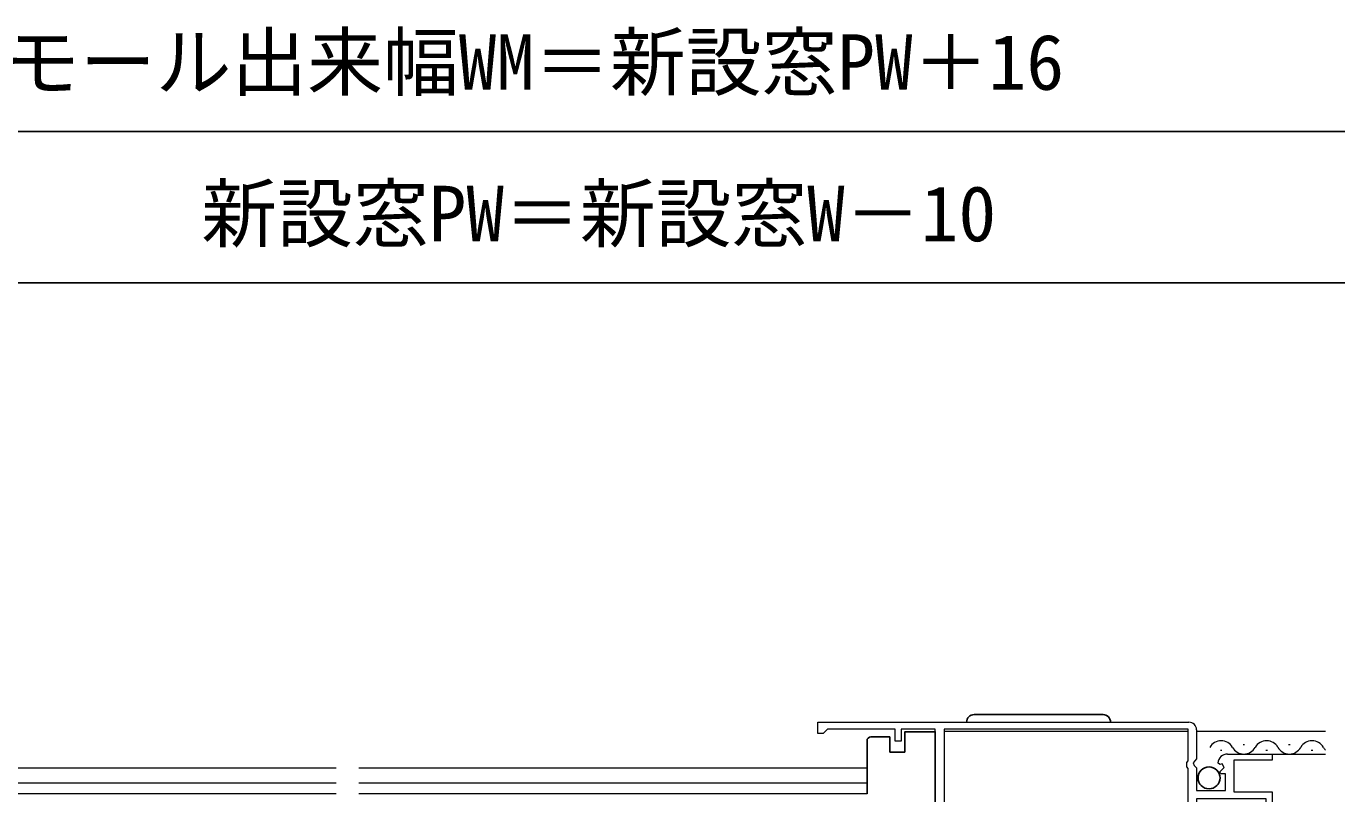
# Model space of a CAD drawing. Units: millimetres, scale not verified. Extents: x -525 to 525, y -783 to 779.
# Drawn here: x -76.5 to 96.5, y -428.3 to -326.9 of the extents above; entities that cross this region are included whole.
import ezdxf
from ezdxf.enums import TextEntityAlignment as Align

# ---------------------------------------------------------------- set-up
doc = ezdxf.new("R2010")
doc.units = ezdxf.units.MM
doc.header["$LTSCALE"] = 4
doc.layers.add('0-2_YKK_11', color=7, linetype='Continuous', lineweight=18)
doc.layers.add('0-4_YKK_12', color=2, linetype='Continuous', lineweight=18)
doc.layers.add('0-5_YKK_13', color=4, linetype='Continuous')
doc.layers.add('0-7_YKK_D', color=6, linetype='Continuous')
doc.styles.add('ＭＳ ゴシック', font='')
doc.styles.get('ＭＳ ゴシック').set_extended_font_data('MS Gothic')

msp = doc.modelspace()

# ---------------------------------------------------------------- linework, layer by layer
at = {"layer": '0-2_YKK_11'}
msp.add_line((28.035, -418.8), (77.035, -418.8), dxfattribs=at)
for points in [[(28.939, -431.829), (29.133, -431.9), (33.235, -431.9), (33.235, -429.9), (39.035, -429.9), (39.035, -431.9), (43.532, -431.9), (43.532, -419.7), (39.035, -419.7), (39.035, -421.3), (38.235, -421.3), (38.235, -419.7), (29.335, -419.7), (29.035, -420), (28.735, -420.3), (28.035, -420.3), (28.035, -418.8)], [(78.035, -419.8), (78.035, -423.631), (77.582, -424.171), (77.735, -424.5), (78.035, -424.8), (78.035, -427.8), (81.835, -427.8), (81.835, -425.6), (81.218, -425.6), (81.111, -425.341), (81.676, -424.776), (81.406, -424.308), (81.087, -424.393), (80.836, -424.182)], [(82.13, -423), (88.035, -423), (88.035, -423.8), (82.935, -423.8), (82.935, -428), (88.035, -428), (88.035, -432.8), (87.235, -432.8), (87.235, -428.9), (78.035, -428.9), (78.035, -431.8)]]:
    msp.add_lwpolyline(points, dxfattribs=at)
msp.add_lwpolyline([(44.732, -431.9), (76.935, -431.9), (76.935, -424.9), (76.735, -424.7), (76.735, -424.1), (76.935, -423.9), (76.935, -419.7), (44.732, -419.7)], close=True, dxfattribs=at)
for centre, radius, start, end in [((77.035, -419.8), 1, 0.00001, 89.99999), ((82.13, -424.3), 1.3, 89.99998, 174.7841)]:
    msp.add_arc(centre, radius, start, end, dxfattribs=at)
at = {"layer": '0-4_YKK_12'}
for p, q in [((44.735, -420), (76.935, -420)), ((78.035, -420), (95.047, -420)), ((84.182, -421.74), (84.382, -421.74)), ((90.182, -421.74), (90.382, -421.74)), ((81.182, -422.5), (81.382, -422.5)), ((87.182, -422.5), (87.382, -422.5)), ((87.635, -423), (95.047, -423)), ((93.182, -422.5), (93.382, -422.5)), ((-125.465, -424.8), (-35.556, -424.8)), ((-32.556, -424.8), (34.532, -424.8)), ((-112.965, -426.8), (-35.556, -426.8)), ((-32.556, -426.8), (34.532, -426.8)), ((-103.265, -428.2), (-35.556, -428.2)), ((-32.556, -428.2), (34.532, -428.2))]:
    msp.add_line(p, q, dxfattribs=at)
for centre, start, end in [((81.282, -422.958), 29.19937, 150.80063), ((84.282, -421.282), 209.19064, 330.80936), ((87.282, -422.958), 29.19937, 150.80063), ((90.282, -421.282), 209.19064, 330.80936), ((93.282, -422.958), 29.19937, 150.80063), ((96.282, -421.282), 209.19064, 224.05941)]:
    msp.add_arc(centre, 1.718, start, end, dxfattribs=at)
at = {"layer": '0-5_YKK_13'}
for p, q in [((65.685, -417.8), (48.685, -417.8)), ((35.032, -420.75), (37.532, -420.75)), ((37.532, -420.75), (37.532, -422.75)), ((37.532, -422.75), (39.532, -422.75)), ((34.532, -428.25), (34.532, -427.75))]:
    msp.add_line(p, q, dxfattribs=at)
for points in [[(39.532, -422.75), (39.532, -420.05), (43.532, -420.05), (43.532, -431.45)], [(34.532, -427.75), (34.532, -421.75), (34.532, -421.25)]]:
    msp.add_lwpolyline(points, dxfattribs=at)
msp.add_circle((79.683, -426.15), 1.45, dxfattribs=at)
for centre, radius, start, end in [((48.685, -418.8), 1, 90, 180), ((65.685, -418.8), 1, 0, 90), ((35.032, -421.25), 0.5, 90, 179.99999)]:
    msp.add_arc(centre, radius, start, end, dxfattribs=at)
at = {"layer": '0-7_YKK_D'}
for p, q in [((-114.965, -340.8), (170.035, -340.8)), ((-117.465, -360.8), (172.535, -360.8))]:
    msp.add_line(p, q, dxfattribs=at)

# ---------------------------------------------------------------- texts
at = {"layer": '0-7_YKK_D', "style": 'ＭＳ ゴシック'}
for s, p in [('モール出来幅WM＝新設窓PW＋16', (-79.368, -337.493)), ('新設窓PW＝新設窓W－10', (-53.346, -357.493))]:
    msp.add_text(s, height=7.331, dxfattribs=at).set_placement(p, align=Align.BOTTOM_LEFT)

doc.saveas('drawing.dxf')
